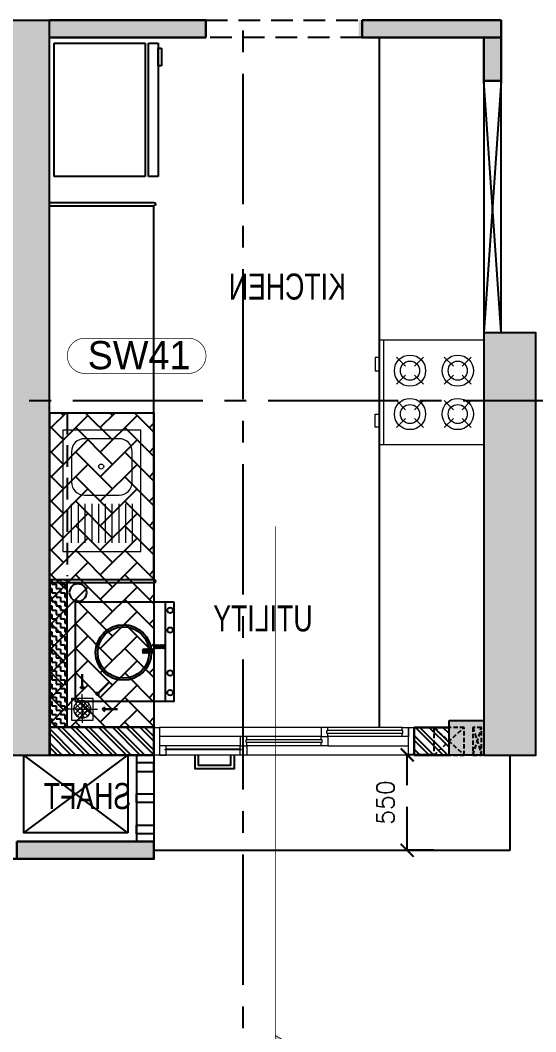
# Model space of a CAD drawing. Header units: millimetres. Extents: x 1181448 to 1317632, y -5734806 to -5633961.
# Drawn here: x 1215693 to 1218662, y -5721205 to -5715374 of the extents above; entities that cross this region are included whole.
import ezdxf

# ---------------------------------------------------------------- set-up
doc = ezdxf.new("R2010")
doc.units = ezdxf.units.MM
doc.header["$LTSCALE"] = 1000
doc.header["$MEASUREMENT"] = 0
for name, pattern in [('3BHK-A$1$( Hidden )', [0.375, 0.25, -0.125]), ('3BHK-A$1$AUDIT_D_120904163729-0', [0]), ('3BHK-A$1$HIDDEN', [0.375, 0.25, -0.125]), ('AUDIT_D_120904163729-0', [0]), ('T8 - TYPICAL FLOOR CORE$1$HIDDEN', [0.375, 0.25, -0.125]), ('T8_PROFILE SECTIONS$0$HIDDEN', [0.375, 0.25, -0.125]), ('T8_PROFILE SECTIONS$0$PHANTOM2', [1.25, 0.625, -0.125, 0.125, -0.125, 0.125, -0.125]), ('T8_REFUGE COLUMNS$0$CENTER2', [1.125, 0.75, -0.125, 0.125, -0.125])]:
    doc.linetypes.add(name, pattern=pattern)
doc.layers.get('0').update_dxf_attribs({"linetype": 'AUDIT_D_120904163729-0'})
for name, color, linetype in [('3BHK-A$0$$0$A-SERVICES CUTOUT', 8, 'Continuous'), ('3BHK-A$0$$1$LEDGE WALL', 5, 'Continuous'), ('3BHK-A$0$a-tile drop', 3, 'Continuous'), ('3BHK-A$0$APT PLANS-typ$0$TILEDROP', 3, 'Continuous'), ('3BHK-A$0$LEDGE WALL', 5, 'Continuous'), ('3BHK-A$1$$0$a-KIT FIX', 251, 'Continuous'), ('3BHK-A$1$$1$A-Elev Feature-Chajja', 13, 'Continuous'), ('3BHK-A$1$$1$CUT-OUT', 49, 'Continuous'), ('3BHK-A$1$A-DECK SUNK 125', 8, 'Continuous'), ('3BHK-A$1$A-HATCH -160', 251, '3BHK-A$1$AUDIT_D_120904163729-0'), ('3BHK-A$1$A_win no.', 170, 'Continuous'), ('3BHK-A$1$CUT-OUT', 49, 'Continuous'), ('A_dim', 1, 'Continuous'), ('T8 - TYPICAL FLOOR CORE$0$A-DIMENSIONS', 2, 'T8 - TYPICAL FLOOR CORE$1$HIDDEN'), ('T8 - TYPICAL FLOOR CORE$1$A-SLAB SUNK-AC LEDGES', 251, 'T8 - TYPICAL FLOOR CORE$1$HIDDEN'), ('T8(T9 IS SIMILAR) - REFUGE FLOOR$1$A_rail', 253, 'Continuous'), ('T8_PROFILE SECTIONS$0$A-PROFILE SECTIONS', 81, 'T8_PROFILE SECTIONS$0$PHANTOM2'), ('T8_REFUGE COLUMNS$0$A-CENTERLINE', 193, 'T8_REFUGE COLUMNS$0$CENTER2'), ('T8_REFUGE COLUMNS$0$A-SHEAR WALL THICKENING', 3, 'Continuous'), ('T8_REFUGE COLUMNS$1$A-RCC COLS', 3, 'Continuous')]:
    doc.layers.add(name, color=color, linetype=linetype)
for name, color, linetype, lineweight in [('3BHK-A$0$$1$a-TOI-fixtures', 251, 'Continuous', 0), ('3BHK-A$0$$2$a-Text', 4, 'Continuous', 0), ('3BHK-A$1$$0$Window', 4, 'Continuous', 20), ('3BHK-A$1$$1$A-WALL- 160', 6, 'Continuous', 30), ('3BHK-A$1$a-TOI-fixtures', 251, 'Continuous', 0), ('3BHK-A$1$A-WALL- 160', 6, 'Continuous', 30), ('T8(T9 IS SIMILAR) - REFUGE FLOOR$0$D&W', 8, 'Continuous', 25), ('T8_REFUGE COLUMNS$0$A-COLUMN NO size reduce', 81, 'Continuous', 25)]:
    doc.layers.add(name, color=color, linetype=linetype, lineweight=lineweight)
doc.layers.add('T8_REFUGE COLUMNS$0$COL-HATCH', color=7, linetype='Continuous', lineweight=25, true_color=0xa3a3a3)
doc.styles.add('3BHK-A$0$$2$ARIAL ARROW', font='swisscl.ttf')
doc.styles.add('3BHK-A$0$Romans 1', font='romans.shx', dxfattribs={"height": 100})
doc.styles.add('T8 - TYPICAL FLOOR CORE$0$Romans 1', font='romans.shx', dxfattribs={"height": 100})
doc.styles.add('T8_REFUGE COLUMNS$0$STANDARD', font='GOTHIC.TTF')
doc.dimstyles.new('3BHK-A$0$ALPINE S', dxfattribs={"dimscale": 0, "dimtxt": 100, "dimasz": 75, "dimexe": 0, "dimexo": 0, "dimgap": 75, "dimtad": 1, "dimdec": 0, "dimzin": 0, "dimdsep": 46, "dimtxsty": '3BHK-A$0$Romans 1', "dimblk": '3BHK-A$0$_ArchTick', "dimcen": 0.09, "dimclrd": 256, "dimclre": 256, "dimclrt": 7, "dimadec": 0, "dimazin": 0, "dimtfac": 1, "dimtdec": 0, "dimtofl": 0, "dimtmove": 1, "dimatfit": 0, "dimldrblk": '3BHK-A$0$_Open90', "dimfxl": 1, "dimtolj": 1, "dimtzin": 0, "dimarcsym": 0})
doc.dimstyles.new('T8 - TYPICAL FLOOR CORE$0$ALPINE S', dxfattribs={"dimscale": 0, "dimtxt": 100, "dimasz": 75, "dimexe": 0, "dimexo": 0, "dimgap": 75, "dimtad": 1, "dimdec": 0, "dimzin": 0, "dimdsep": 46, "dimtxsty": 'T8 - TYPICAL FLOOR CORE$0$Romans 1', "dimblk": 'T8 - TYPICAL FLOOR CORE$0$_ArchTick', "dimcen": 0.09, "dimclrd": 256, "dimclre": 256, "dimclrt": 7, "dimadec": 0, "dimazin": 0, "dimtfac": 1, "dimtdec": 0, "dimtofl": 0, "dimtmove": 1, "dimatfit": 0, "dimldrblk": 'T8 - TYPICAL FLOOR CORE$0$_Open90', "dimfxl": 1, "dimtolj": 1, "dimtzin": 0, "dimarcsym": 0})

# ---------------------------------------------------------------- blocks, each defined once
blk = doc.blocks.new('T8 - TYPICAL FLOOR CORE$0$_ArchTick')
at = {"color": 0, "linetype": 'ByBlock', "const_width": 0.15}
blk.add_lwpolyline([(-0.5, -0.5), (0.5, 0.5)], dxfattribs=at)
blk = doc.blocks.new('*D195')
at = {"layer": 'T8 - TYPICAL FLOOR CORE$0$A-DIMENSIONS', "linetype": 'T8 - TYPICAL FLOOR CORE$1$HIDDEN', "lineweight": -2, "transparency": 16777216}
for p, q in [((1218074.2, -5719608.6), (1217921.7, -5719608.6)), ((1218074.2, -5720158.4), (1217921.7, -5720158.4))]:
    blk.add_line(p, q, dxfattribs=at)
at = {"layer": 'T8 - TYPICAL FLOOR CORE$0$A-DIMENSIONS', "lineweight": -2, "transparency": 16777216}
blk.add_line((1217921.7, -5720158.4), (1217921.7, -5719608.6), dxfattribs=at)
at = {"layer": 'T8 - TYPICAL FLOOR CORE$0$A-DIMENSIONS', "linetype": 'ByBlock', "lineweight": -2, "transparency": 16777216, "xscale": 75, "yscale": 75, "zscale": 75}
for p, rotation in [((1217921.7, -5719608.6), 90), ((1217921.7, -5720158.4), 270)]:
    blk.add_blockref('T8 - TYPICAL FLOOR CORE$0$_ArchTick', p, dxfattribs=dict(at, rotation=rotation))
at = {"layer": 'T8 - TYPICAL FLOOR CORE$0$A-DIMENSIONS', "color": 7, "linetype": 'ByBlock', "transparency": 16777216, "insert": (1217796.7, -5719883.5), "char_height": 100, "attachment_point": 5, "rotation": 90, "style": 'T8 - TYPICAL FLOOR CORE$0$Romans 1'}
blk.add_mtext('\\A1;550', dxfattribs=at)
blk = doc.blocks.new('T8 - TYPICAL FLOOR CORE$0$_Open90')
at = {"color": 0, "linetype": 'ByBlock', "lineweight": -2}
for p, q in [((0, 0), (-1, 0)), ((-0.5, 0.5), (0, 0)), ((0, 0), (-0.5, -0.5))]:
    blk.add_line(p, q, dxfattribs=at)
blk = doc.blocks.new('T8_REFUGE COLUMNS$0$A$C277F3394')
at = {"layer": 'T8_REFUGE COLUMNS$0$A-SHEAR WALL THICKENING', "linetype": 'ByBlock', "true_color": 0xa3a3a3}
h = blk.add_hatch(color=253, dxfattribs=at)
h.dxf.hatch_style = 1
h.paths.add_polyline_path([(13070.2, -185), (13270.2, -185), (13270.2, -385), (13070.2, -385)])
at = {"layer": 'T8_REFUGE COLUMNS$0$A-SHEAR WALL THICKENING', "linetype": 'ByBlock'}
blk.add_lwpolyline([(13070.2, -185), (13270.2, -185), (13270.2, -385), (13070.2, -385)], close=True, dxfattribs=at)
blk = doc.blocks.new('T8_REFUGE COLUMNS$0$A$C46A13422')
at = {"layer": 'T8_REFUGE COLUMNS$0$A-SHEAR WALL THICKENING', "linetype": 'ByBlock'}
blk.add_blockref('T8_REFUGE COLUMNS$0$A$C277F3394', (-5609.8, -7500), dxfattribs=at)
blk = doc.blocks.new('T8_REFUGE COLUMNS')
at = {"layer": 'T8_REFUGE COLUMNS$0$COL-HATCH', "linetype": 'ByBlock'}
h = blk.add_hatch(color=256, dxfattribs=at)
h.dxf.hatch_style = 1
h.paths.add_polyline_path([(1215612.1, -5719609.9), (1215862.1, -5719609.9), (1215862.1, -5715374.9), (1215612.1, -5715374.9)])
h = blk.add_hatch(color=256, dxfattribs=at)
h.dxf.hatch_style = 1
h.paths.add_polyline_path([(1218362.1, -5719609.9), (1218662.1, -5719609.9), (1218662.1, -5717174.9), (1218362.1, -5717174.9)])
at = {"layer": 'T8_REFUGE COLUMNS$0$A-CENTERLINE'}
for p, q in [((1216977.1, -5728808.5), (1216977.1, -5698299.6)), ((1223494.9, -5717567.4), (1182495.9, -5717567.4))]:
    blk.add_line(p, q, dxfattribs=at)
at = {"layer": 'T8_REFUGE COLUMNS$0$A-COLUMN NO size reduce', "linetype": 'ByBlock', "const_width": 3.9}
blk.add_lwpolyline([(1216065.1, -5717409.9, -1), (1216065.1, -5717206.7), (1216661, -5717206.7, -1), (1216661, -5717409.9)], format="xyb", close=True, dxfattribs=at)
at = {"layer": 'T8_REFUGE COLUMNS$1$A-RCC COLS', "linetype": 'ByBlock'}
for points in [[(1215612.1, -5719609.9), (1215862.1, -5719609.9), (1215862.1, -5715374.9), (1215612.1, -5715374.9)], [(1218362.1, -5719609.9), (1218662.1, -5719609.9), (1218662.1, -5717174.9), (1218362.1, -5717174.9)]]:
    blk.add_lwpolyline(points, close=True, dxfattribs=at)
blk.add_blockref('T8_REFUGE COLUMNS$0$A$C46A13422', (1210702.1, -5711724.9), dxfattribs=at)
at = {"layer": 'T8_REFUGE COLUMNS$0$A-COLUMN NO size reduce', "linetype": 'ByBlock', "insert": (1216081.3, -5717223), "char_height": 162.5, "attachment_point": 1, "style": 'T8_REFUGE COLUMNS$0$STANDARD'}
blk.add_mtext_dynamic_manual_height_columns('SW41', width=444.685, gutter_width=500, heights=[0], dxfattribs=at)
blk = doc.blocks.new('3BHK-A$1$$0$1500')
at = {"layer": '3BHK-A$1$$0$Window', "color": 1, "lineweight": 13}
for p, q in [((1150276.5, -5694418.8), (1148842.5, -5694418.8)), ((1149307.5, -5694418.8), (1148880, -5694418.8)), ((1149307.5, -5694472.1), (1148880, -5694472.1)), ((1149773.7, -5694472.1), (1149345, -5694472.1)), ((1149811.2, -5694472.1), (1150276.5, -5694472.1)), ((1149307.5, -5694525.5), (1148842.5, -5694525.5)), ((1149773.7, -5694525.5), (1149345, -5694525.5)), ((1150239, -5694525.5), (1149811.2, -5694525.5)), ((1149773.7, -5694578.8), (1148842.5, -5694578.8)), ((1150239, -5694578.8), (1149811.2, -5694578.8))]:
    blk.add_line(p, q, dxfattribs=at)
at = {"layer": '3BHK-A$1$$0$Window', "color": 5, "lineweight": 13}
for p, q in [((1149307.5, -5694449.1), (1148880, -5694449.1)), ((1149307.5, -5694453.6), (1148880, -5694453.6)), ((1149773.7, -5694490.7), (1149345, -5694490.7)), ((1149773.7, -5694506.9), (1149345, -5694506.9)), ((1150239, -5694544.1), (1149811.2, -5694544.1)), ((1150239, -5694560.2), (1149811.2, -5694560.2))]:
    blk.add_line(p, q, dxfattribs=at)
at = {"layer": '3BHK-A$1$$0$Window', "color": 4, "lineweight": 13}
for points in [[(1148842.5, -5694418.8), (1148809.5, -5694418.8), (1148809.5, -5694578.8), (1148842.5, -5694578.8)], [(1148880, -5694453.6), (1148880, -5694472.1), (1148842.5, -5694472.1), (1148842.5, -5694418.8), (1148880, -5694418.8), (1148880, -5694449.1), (1148875.5, -5694449.1), (1148875.5, -5694453.6)], [(1149307.5, -5694453.6), (1149307.5, -5694472.1), (1149345, -5694472.1), (1149345, -5694418.8), (1149307.5, -5694418.8), (1149307.5, -5694449.1), (1149312, -5694449.1), (1149312, -5694453.6)], [(1150309.5, -5694418.8), (1150276.5, -5694418.8), (1150276.5, -5694578.8), (1150309.5, -5694578.8)], [(1149345, -5694506.9), (1149345, -5694525.5), (1149307.5, -5694525.5), (1149307.5, -5694472.1), (1149345, -5694472.1), (1149345, -5694490.7), (1149340.5, -5694490.7), (1149340.5, -5694506.9)], [(1149773.7, -5694506.9), (1149773.7, -5694525.5), (1149811.2, -5694525.5), (1149811.2, -5694472.1), (1149773.7, -5694472.1), (1149773.7, -5694490.7), (1149778.2, -5694490.7), (1149778.2, -5694506.9)], [(1149811.2, -5694560.2), (1149811.2, -5694578.8), (1149773.7, -5694578.8), (1149773.7, -5694525.5), (1149811.2, -5694525.5), (1149811.2, -5694544.1), (1149806.7, -5694544.1), (1149806.7, -5694560.2)], [(1150239, -5694560.2), (1150239, -5694578.8), (1150276.5, -5694578.8), (1150276.5, -5694525.5), (1150239, -5694525.5), (1150239, -5694544.1), (1150243.5, -5694544.1), (1150243.5, -5694560.2)]]:
    blk.add_lwpolyline(points, close=True, dxfattribs=at)
blk = doc.blocks.new('3BHK-A$0$$0$RANGE-flat-1')
at = {"layer": '3BHK-A$0$$1$a-TOI-fixtures'}
for p, q in [((-575, -600), (-575, 0)), ((-600, -100), (-625, -100)), ((-625, -100), (-625, -175)), ((-450, -150), (-502.8, -97.2)), ((-400, -150), (-347.2, -97.2)), ((-175, -150), (-227.8, -97.2)), ((-125, -150), (-72.2, -97.2)), ((-625, -175), (-600, -175)), ((-450, -200), (-502.8, -252.8)), ((-400, -200), (-347.2, -252.8)), ((-175, -200), (-227.8, -252.8)), ((-125, -200), (-72.2, -252.8)), ((-450, -400), (-502.8, -347.2)), ((-400, -400), (-347.2, -347.2)), ((-175, -400), (-227.8, -347.2)), ((-125, -400), (-72.2, -347.2)), ((-625, -425), (-600, -425)), ((-625, -500), (-625, -425)), ((-450, -450), (-502.8, -502.8)), ((-400, -450), (-347.2, -502.8)), ((-175, -450), (-227.8, -502.8)), ((-125, -450), (-72.2, -502.8)), ((-600, -500), (-625, -500))]:
    blk.add_line(p, q, dxfattribs=at)
blk.add_lwpolyline([(-600, -600), (0, -600), (0, 0), (-600, 0)], close=True, dxfattribs=at)
for centre, radius in [((-425, -175), 90), ((-150, -175), 90), ((-425, -175), 55), ((-150, -175), 55), ((-425, -425), 90), ((-150, -425), 90), ((-425, -425), 55), ((-150, -425), 55)]:
    blk.add_circle(centre, radius, dxfattribs=at)
blk = doc.blocks.new('3BHK-A$0$$0$WM-flat-1')
at = {"layer": '3BHK-A$1$$0$a-KIT FIX'}
blk.add_line((-110.3, -114.8), (-680.7, -114.8), dxfattribs=at)
blk.add_lwpolyline([(-680.7, -64.8), (-680.7, -635.2), (-110.3, -635.2), (-110.3, -64.8)], close=True, dxfattribs=at)
for centre, radius in [((-632.6, -87.9), 15.9), ((-519, -87.9), 15.9), ((-272.1, -87.9), 15.9), ((-158.4, -87.9), 15.9), ((-389.9, -356.8), 160.3), ((-389.9, -356.8), 148.3)]:
    blk.add_circle(centre, radius, dxfattribs=at)
blk = doc.blocks.new('3BHK-A$0$$0$SINK1-flat-1')
at = {"layer": '3BHK-A$0$$1$a-TOI-fixtures'}
for p, q in [((-275, -50), (-50, -50)), ((-275, -88.9), (-50, -88.9)), ((-275, -127.8), (-50, -127.8)), ((-275, -166.7), (-50, -166.7)), ((-275, -205.6), (-50, -205.6)), ((-275, -244.4), (-50, -244.4)), ((-275, -283.3), (-50, -283.3)), ((-275, -322.2), (-50, -322.2)), ((-275, -361.1), (-50, -361.1)), ((-50, -400), (-275, -400))]:
    blk.add_line(p, q, dxfattribs=at)
blk.add_lwpolyline([(-700, 0), (-700, -450), (0, -450), (0, 0)], close=True, dxfattribs=at)
blk.add_lwpolyline([(-400, -50), (-575, -50, 0.414214), (-650, -125), (-650, -325, 0.414214), (-575, -400), (-400, -400, 0.414214), (-325, -325), (-325, -125, 0.414214)], format="xyb", close=True, dxfattribs=at)
at = {"layer": '3BHK-A$0$$1$a-TOI-fixtures', "linetype": 'Continuous'}
blk.add_circle((-489.5, -228.6), 14.4, dxfattribs=at)
blk = doc.blocks.new('3BHK-A$0$TILE DROP -x')
at = {"layer": '3BHK-A$0$APT PLANS-typ$0$TILEDROP'}
h = blk.add_hatch(dxfattribs=at)
h.set_pattern_fill('ACET-2D-ANSI31', color=8, scale=90, angle=90, style=0)
h.set_pattern_definition([(135, (-851695.914, 5365039.183), (-7.954951288, -7.954951288), [])])
h.paths.add_polyline_path([(-58324, -19206), (-58324, -19024), (-58262, -19024), (-58262, -19206)])
edge = h.paths.add_edge_path()
edge.add_line((-58324, -19381), (-58394, -19381))
edge.add_line((-58324, -19206), (-58324, -19381))
edge.add_line((-58393, -19206), (-58324, -19206))
edge.add_line((-58393, -19381), (-58393, -19206))
at = {"layer": '3BHK-A$0$APT PLANS-typ$0$TILEDROP', "color": 1}
blk.add_line((-58154, -19206), (-58434, -19206), dxfattribs=at)
at = {"layer": '3BHK-A$0$APT PLANS-typ$0$TILEDROP', "color": 20, "const_width": 10}
for points in [[(-58262, -19206), (-58262, -19024)], [(-58324, -19381), (-58324, -19206)], [(-58324, -19206), (-58262, -19206)]]:
    blk.add_lwpolyline(points, dxfattribs=at)
blk = doc.blocks.new('3BHK-A$0$_ArchTick')
at = {"color": 0, "linetype": 'ByBlock', "const_width": 0.15}
blk.add_lwpolyline([(-0.5, -0.5), (0.5, 0.5)], dxfattribs=at)
blk = doc.blocks.new('3BHK-A$0$_Open90')
at = {"color": 0, "linetype": 'ByBlock', "lineweight": -2}
for p, q in [((0, 0), (-1, 0)), ((-0.5, 0.5), (0, 0)), ((0, 0), (-0.5, -0.5))]:
    blk.add_line(p, q, dxfattribs=at)
blk = doc.blocks.new('T8_PROFILE SECTIONS$0$MH')
at = {"layer": 'T8_PROFILE SECTIONS$0$A-PROFILE SECTIONS', "linetype": 'T8_PROFILE SECTIONS$0$HIDDEN', "ltscale": 2}
h = blk.add_hatch(color=256, dxfattribs=at)
h.dxf.hatch_style = 1
h.paths.add_polyline_path([(1140339.1, -5697424.8), (1140519.9, -5697528.1), (1140339.1, -5697631.3)])
at = {"layer": 'T8_PROFILE SECTIONS$0$A-PROFILE SECTIONS', "linetype": 'T8_PROFILE SECTIONS$0$HIDDEN', "ltscale": 2, "const_width": 5}
blk.add_lwpolyline([(1140339.1, -5697424.8), (1140339.1, -5697424.8), (1140519.9, -5697528.1), (1140339.1, -5697631.3)], close=True, dxfattribs=at)
blk.add_lwpolyline([(1140339.1, -5697424.8), (1140339.1, -5700565.7)], dxfattribs=at)
blk = doc.blocks.new('PROFILE SECTION LINE T9')
at = {"layer": 'T8_PROFILE SECTIONS$0$A-PROFILE SECTIONS', "linetype": 'ByBlock', "xscale": -1, "rotation": 180}
blk.add_blockref('T8_PROFILE SECTIONS$0$MH', (-1108895.4, -5707241.5, 0), dxfattribs=at)
blk = doc.blocks.new('T8 - TYPICAL FLOOR CORE')
at = {"layer": 'T8 - TYPICAL FLOOR CORE$1$A-SLAB SUNK-AC LEDGES', "linetype": 'ByBlock'}
for p, q in [((1218512.1, -5719609.9), (1218512.1, -5720159.9)), ((1218512.1, -5720159.9), (1216462.3, -5720159.9))]:
    blk.add_line(p, q, dxfattribs=at)
at = {"layer": 'T8 - TYPICAL FLOOR CORE$0$A-DIMENSIONS', "linetype": 'ByBlock'}
dim = blk.add_linear_dim(base=(1217921.7, -5719608.6), p1=(1218074.2, -5720158.4, 0), p2=(1218074.2, -5719608.6, 0), angle=90, dimstyle='T8 - TYPICAL FLOOR CORE$0$ALPINE S', override={"dimscale": 1, "dimfxl": 5, "dimarcsym": 1}, dxfattribs=at)
dim.commit()
dim.dimension.update_dxf_attribs({"geometry": '*D195', "text_midpoint": (1217796.7, -5719883.5)})
blk = doc.blocks.new('3BHK-A$0$A$C1DA736AB')
at = {"layer": '3BHK-A$1$a-TOI-fixtures', "linetype": 'ByBlock'}
for points in [[(117, 0.4, 0), (202.3, 0.4, 0)], [(81.7, -82.8, 0), (158.2, -159.9, 0)], [(0.4, -117, 0), (0.4, -202.3, 0)]]:
    blk.add_leader(points, dimstyle='3BHK-A$0$ALPINE S', override={"dimscale": 1, "dimasz": 25, "dimtad": 0, "dimfxl": 5, "dimtfill": 1, "dimarcsym": 1}, dxfattribs=at)
blk = doc.blocks.new('3BHK-A$0$Type-A-First Floor Plan-bottom-up$0$FLOOR TRAP-flat-6')
at = {"layer": '3BHK-A$1$a-TOI-fixtures'}
h = blk.add_hatch(dxfattribs=at)
h.set_pattern_fill('ACET-2D-_USER', color=256, scale=20, angle=45, style=0, double=1, pattern_type=0)
h.set_pattern_definition([(45, (-789896.981, 5385770.066), (-14.142135624, 14.142135624), []), (135, (-789896.981, 5385770.066), (-14.142135624, -14.142135624), [])])
edge = h.paths.add_edge_path()
edge.add_arc((150, 150), 50, 0, 360)
for q in [(150, 228.6), (67.6, 150), (237.4, 150), (150, 63.6)]:
    blk.add_line((150, 150), q, dxfattribs=at)
blk.add_lwpolyline([(87.5, 212.5), (212.5, 212.5), (212.5, 87.5), (87.5, 87.5)], close=True, dxfattribs=at)
blk.add_circle((150, 150), 50, dxfattribs=at)
at = {"layer": '3BHK-A$1$A-WALL- 160', "linetype": 'ByBlock'}
blk.add_blockref('3BHK-A$0$A$C1DA736AB', (149.6, 149.6, 0), dxfattribs=at)
blk = doc.blocks.new('3BHK-A')
at = {"layer": '3BHK-A$0$LEDGE WALL', "linetype": 'ByBlock'}
h = blk.add_hatch(dxfattribs=at)
h.set_pattern_fill('ZIGZAG', color=8, scale=200, angle=180)
h.set_pattern_definition([(180, (1e-08, 0), (-25, -25), [25, -25]), (270, (-25, 0), (25, -25), [25, -25])])
h.paths.add_polyline_path([(1196582.1, -5718598.7), (1196682.3, -5718598.7), (1196682.3, -5719448.8), (1196582.1, -5719448.8)])
at = {"layer": '3BHK-A$1$A-DECK SUNK 125'}
h = blk.add_hatch(dxfattribs=at)
h.set_pattern_fill('AR-HBONE', color=256, scale=25)
h.set_pattern_definition([(45, (-0.65, 1286.84), (1e-14, 141.4213562), [300, -100]), (135, (70.06, 1357.55), (1e-14, 141.4213562), [300, -100])])
h.paths.add_polyline_path([(1196082.2, -5717635.9), (1196082.2, -5719448.6), (1196682.2, -5719448.7), (1196682.2, -5717635.9)])
at = {"layer": '3BHK-A$1$A-HATCH -160', "linetype": 'ByBlock'}
h = blk.add_hatch(dxfattribs=at)
h.set_pattern_fill('ZIGZAG', color=256, scale=250)
h.set_pattern_definition([(9e-15, (1e-08, 0), (31.25, 31.25), [31.25, -31.25]), (90, (31.25, 0), (-31.25, 31.25), [31.25, -31.25])])
h.paths.add_polyline_path([(1185182.8, -5714749.5), (1186532.7, -5714749.5), (1186532.7, -5714149.5), (1186632.7, -5714149.5), (1186632.7, -5714749.5), (1188712.7, -5714749.5), (1188712.7, -5714049.5), (1189032.5, -5714049.5), (1189032.5, -5714149.5), (1188812.7, -5714149.5), (1188812.7, -5715449.5), (1189032.5, -5715449.5), (1189032.5, -5715549.5), (1188712.7, -5715549.5), (1188712.7, -5714849.5), (1186632.7, -5714849.5), (1186632.7, -5715664.5), (1186532.7, -5715664.5), (1186532.7, -5714849.5), (1185182.8, -5714849.5)])
h.paths.add_polyline_path([(1185182.8, -5713249.5), (1185782.7, -5713249.5), (1185782.7, -5713149.5), (1185182.8, -5713149.5)])
h.paths.add_polyline_path([(1186532.7, -5710699.5), (1186632.7, -5710699.5), (1186632.7, -5713249.5), (1186532.7, -5713249.5)])
h.paths.add_polyline_path([(1186532.7, -5717399.5), (1186632.7, -5717399.5), (1186632.7, -5716414.5), (1186532.7, -5716414.5)])
h.paths.add_polyline_path([(1194902.2, -5715375), (1194082.3, -5715375), (1194082.3, -5715475), (1194902.2, -5715475)])
h.paths.add_polyline_path([(1195782.2, -5715375), (1196682.2, -5715375), (1196682.2, -5715475), (1195782.2, -5715475)])
h.paths.add_polyline_path([(1194132.5, -5714149.9), (1196532.4, -5714149.9), (1196532.4, -5714049.9), (1194132.5, -5714049.9)])
h.paths.add_polyline_path([(1197432.4, -5711800.2), (1197532.4, -5711800.2), (1197532.4, -5714149.9), (1197432.4, -5714149.9)])
h.paths.add_polyline_path([(1198282.4, -5714149.9), (1198958.7, -5714149.9), (1198958.7, -5714049.9), (1198282.4, -5714049.9)])
h.paths.add_polyline_path([(1196871.9, -5720208.6), (1196082.2, -5720209.7), (1196082.3, -5720109.7), (1196082.2, -5720109.7), (1196182.2, -5720109.7), (1196871.9, -5720108.6)])
h.paths.add_polyline_path([(1193397.2, -5709939.9), (1193882.3, -5709939.6), (1193882.3, -5710040.1), (1193397.3, -5710040.1)])
h.paths.add_polyline_path([(1186632.7, -5708554.7), (1187192.3, -5708554.8), (1187192.3, -5708654.7), (1186632.7, -5708654.7)])
h.paths.add_polyline_path([(1194182.3, -5715724), (1194082.3, -5715724), (1194082.3, -5715474), (1194182.3, -5715474)])
h = blk.add_hatch(dxfattribs=at)
h.set_pattern_fill('ANSI32', color=256, scale=150)
h.set_pattern_definition([(45, (-0.65, 1285.594), (-39.77475644, 39.77475644), []), (45, (25.864, 1285.594), (-39.77475644, 39.77475644), [])])
h.paths.add_polyline_path([(1194382.1, -5719609.9), (1194582.2, -5719609.9), (1194582.2, -5719449.9), (1194382.1, -5719449.9)])
h = blk.add_hatch(dxfattribs=at)
h.set_pattern_fill('ANSI32', color=256, scale=150, angle=-90)
h.set_pattern_definition([(45, (1184211.52, -5724246.763), (-39.77476, 39.77476), []), (45, (1184238.037, -5724246.763), (-39.77476, 39.77476), [])])
h.paths.add_polyline_path([(1196682.2, -5719448.7), (1196082.3, -5719448.7), (1196082.3, -5719609.9), (1196682.2, -5719609.9)])
at = {"linetype": '3BHK-A$1$HIDDEN', "ltscale": 0.1}
for p, q in [((1194244.6, -5719449.9, -0.5), (1194194.6, -5719609.9, -0.5)), ((1194244.6, -5719609.9, -0.5), (1194194.6, -5719449.9, -0.5)), ((1194469.6, -5719609.9, -0.5), (1194294.6, -5719449.9, -0.5)), ((1194469.6, -5719449.9, -0.5), (1194294.6, -5719609.9, -0.5))]:
    blk.add_line(p, q, dxfattribs=at)
at = {"linetype": '3BHK-A$1$HIDDEN', "ltscale": 0.1, "elevation": -0.5}
for points in [[(1194244.6, -5719609.9), (1194194.6, -5719609.9), (1194194.6, -5719449.9), (1194244.6, -5719449.9)], [(1194469.6, -5719609.9), (1194294.6, -5719609.9), (1194294.6, -5719449.9), (1194469.6, -5719449.9)]]:
    blk.add_lwpolyline(points, close=True, dxfattribs=at)
at = {"linetype": 'ByBlock', "elevation": -0.5}
for points in [[(1195846.3, -5719609.9), (1195846.3, -5719687.7), (1195618.1, -5719687.7), (1195618.1, -5719609.9)], [(1195826.3, -5719609.9), (1195826.3, -5719667.7), (1195638.1, -5719667.7), (1195638.1, -5719609.9)]]:
    blk.add_lwpolyline(points, dxfattribs=at)
at = {"layer": '3BHK-A$0$$0$A-SERVICES CUTOUT', "ltscale": 5, "elevation": 0}
for points in [[(1196082.2, -5717635.9), (1196082.2, -5718598.7), (1196682.2, -5718598.7), (1196682.2, -5717635.9)], [(1196082.2, -5717635.9), (1196082.2, -5719448.6), (1196682.2, -5719448.7), (1196682.2, -5717635.9)]]:
    blk.add_lwpolyline(points, close=True, dxfattribs=at)
at = {"layer": '3BHK-A$0$$1$LEDGE WALL', "linetype": '3BHK-A$1$( Hidden )', "ltscale": 0.5, "elevation": 0}
blk.add_lwpolyline([(1196682.2, -5717635.9), (1196582.2, -5717635.9), (1196582.1, -5718578.5)], dxfattribs=at)
at = {"layer": '3BHK-A$0$LEDGE WALL', "elevation": 0}
blk.add_lwpolyline([(1196582.1, -5718598.7), (1196682.3, -5718598.7), (1196682.3, -5719448.8), (1196582.1, -5719448.8)], close=True, dxfattribs=at)
at = {"layer": '3BHK-A$0$LEDGE WALL'}
blk.add_circle((1196519.2, -5718672.6), 50, dxfattribs=at)
at = {"layer": '3BHK-A$1$$0$a-KIT FIX', "color": 1}
for p, q in [((1194782.3, -5719448.6, 0), (1194782.3, -5715474, 0)), ((1196682.3, -5716423.9, 0), (1196082.2, -5716423.9, 0)), ((1196082.3, -5718598.7, 0), (1196082.2, -5716442.9, 0)), ((1196682.3, -5716442.9, 0), (1196082.2, -5716442.9, 0)), ((1196082.2, -5718598.7, 0), (1196682.1, -5718598.7)), ((1196082.2, -5718617.7, 0), (1196682.1, -5718617.7))]:
    blk.add_line(p, q, dxfattribs=at)
at = {"layer": '3BHK-A$1$$0$a-KIT FIX'}
for p, q in [((1196057.4, -5715534.1, 0), (1196037.7, -5715534.1, 0)), ((1196037.7, -5715534.1, 0), (1196037.7, -5715637.5, 0)), ((1196057.4, -5715505.4, 0), (1196057.4, -5716273.9, 0)), ((1196112.4, -5715505.4, 0), (1196057.4, -5715505.4, 0)), ((1196057.4, -5715637.5, 0), (1196057.4, -5715534.1, 0)), ((1196112.4, -5716273.9, 0), (1196112.4, -5715505.4, 0)), ((1196656.8, -5715505.4, 0), (1196132.3, -5715505.4, 0)), ((1196132.3, -5715505.4, 0), (1196132.3, -5716273.9, 0)), ((1196656.8, -5716273.9, 0), (1196656.8, -5715505.4, 0)), ((1196037.7, -5715637.5, 0), (1196057.4, -5715637.5, 0)), ((1196057.4, -5716273.9, 0), (1196112.4, -5716273.9, 0)), ((1196132.3, -5716273.9, 0), (1196656.8, -5716273.9, 0))]:
    blk.add_line(p, q, dxfattribs=at)
at = {"layer": '3BHK-A$1$$0$a-KIT FIX', "color": 1}
blk.add_arc((1196082.2, -5716433.4, 0), 9.5, 90, 270, dxfattribs=at)
at = {"layer": '3BHK-A$1$$0$a-KIT FIX', "color": 1, "extrusion": (-4.05548e-05, -3.23745e-10, 1)}
blk.add_arc((1196082.2, -5718608.2, -48.5), 9.5, 90.00042, 270.00042, dxfattribs=at)
at = {"layer": '3BHK-A$1$$1$A-Elev Feature-Chajja', "color": 4, "elevation": 0}
for points in [[(1196082.2, -5719703.5), (1196082.2, -5719653.5), (1196182.2, -5719653.5), (1196182.2, -5719703.5)], [(1196082.2, -5719833.6), (1196082.2, -5719883.6), (1196182.2, -5719883.6), (1196182.2, -5719833.6)], [(1196082.2, -5720013.8), (1196082.2, -5720063.8), (1196182.2, -5720063.8), (1196182.2, -5720013.8)]]:
    blk.add_lwpolyline(points, close=True, dxfattribs=at)
at = {"layer": '3BHK-A$1$$1$A-WALL- 160', "linetype": 'ByBlock'}
for p, q in [((1194882.2, -5715374, 0), (1194082.3, -5715374, 0)), ((1194082.3, -5715474, 0), (1194082.3, -5715374, 0)), ((1194882.2, -5715474, 0), (1194882.2, -5715374, 0)), ((1195782.2, -5715474, 0), (1195782.2, -5715374, 0)), ((1195782.2, -5715374, 0), (1196682.2, -5715374, 0)), ((1194882.2, -5715474, 0), (1194082.3, -5715474, 0)), ((1195782.2, -5715474, 0), (1196682.2, -5715474, 0)), ((1194382.1, -5719449.9, -1), (1194582.2, -5719449.9, -0.5)), ((1194582.2, -5719609.9, -0.5), (1194582.2, -5719449.9, -0.5)), ((1194382.1, -5719609.9, -0.5), (1194582.2, -5719609.9, -0.5)), ((1197031.9, -5720208.6), (1196082.2, -5720208.6, 0))]:
    blk.add_line(p, q, dxfattribs=at)
at = {"layer": '3BHK-A$1$$1$A-WALL- 160', "linetype": 'ByBlock', "elevation": 0}
for points in [[(1194182.3, -5715724), (1194082.3, -5715724), (1194082.3, -5715474), (1194182.3, -5715474)], [(1196682.2, -5719448.7), (1196082.3, -5719448.7), (1196082.3, -5719609.9), (1196682.2, -5719609.9)], [(1196871.9, -5720108.6), (1196082.2, -5720108.6), (1196082.2, -5720208.6), (1196871.9, -5720208.6)]]:
    blk.add_lwpolyline(points, close=True, dxfattribs=at)
at = {"layer": '3BHK-A$1$$1$CUT-OUT'}
for p, q in [((1196082.2, -5719608.6, 0), (1196082.2, -5720108.6, 0)), ((1196182.2, -5719608.6, 0), (1196182.2, -5720108.6, 0)), ((1196232.2, -5720058.6, 0), (1196831.9, -5719609.9, 0)), ((1196831.9, -5720058.6, 0), (1196232.2, -5719609.9, 0))]:
    blk.add_line(p, q, dxfattribs=at)
at = {"layer": '3BHK-A$1$$1$CUT-OUT', "elevation": 0}
blk.add_lwpolyline([(1196232.2, -5720058), (1196831.9, -5720058.6), (1196831.9, -5719609.9), (1196232.2, -5719609.2)], close=True, dxfattribs=at)
at = {"layer": '3BHK-A$1$A_win no.', "linetype": 'ByBlock', "elevation": 0}
for points in [[(1194082.3, -5715724), (1194182.3, -5715724), (1194182.3, -5717173.5), (1194082.3, -5717173.5)], [(1194082.3, -5717173.5), (1194182.3, -5715724), (1194082.3, -5715724), (1194182.3, -5717173.5)]]:
    blk.add_lwpolyline(points, close=True, dxfattribs=at)
at = {"layer": '3BHK-A$1$CUT-OUT', "linetype": '3BHK-A$1$HIDDEN', "ltscale": 0.5, "elevation": 0}
blk.add_lwpolyline([(1195782.2, -5715474), (1195782.2, -5715374), (1194882.2, -5715374), (1194882.2, -5715474)], close=True, dxfattribs=at)
at = {"layer": '3BHK-A$0$a-tile drop', "xscale": 0.3750000000000001, "yscale": 0.3750000000000001, "zscale": 0.3750000000000001, "rotation": 90}
blk.add_blockref('3BHK-A$0$TILE DROP -x', (1188880, -5697125.9, 0), dxfattribs=at)
at = {"layer": '3BHK-A$1$$0$a-KIT FIX', "extrusion": (0, 0, -1), "zscale": -0.9999999999999998}
blk.add_blockref('3BHK-A$0$$0$RANGE-flat-1', (-1194181.9, -5717218.8, 0), dxfattribs=at)
at = {"layer": '3BHK-A$1$$0$a-KIT FIX', "extrusion": (0, 0, -1), "zscale": -0.9999999999999998, "rotation": 270}
blk.add_blockref('3BHK-A$0$$0$WM-flat-1', (-1195900.8, -5719408.3, 0), dxfattribs=at)
at = {"layer": '3BHK-A$1$$1$A-WALL- 160', "linetype": 'ByBlock', "rotation": 180}
blk.add_blockref('3BHK-A$1$$0$1500', (2344891.7, -11414028.7, -0.5), dxfattribs=at)
at = {"layer": '3BHK-A$1$A-DECK SUNK 125', "extrusion": (0, 0, -1), "zscale": -1, "rotation": 270}
blk.add_blockref('3BHK-A$0$$0$SINK1-flat-1', (-1196157, -5718435.9, 0), dxfattribs=at)
at = {"layer": '3BHK-A$1$a-TOI-fixtures', "extrusion": (0, 0, -1), "xscale": -0.9999999999999998, "zscale": -0.9999999999999998, "rotation": 179.9999999999999}
blk.add_blockref('3BHK-A$0$Type-A-First Floor Plan-bottom-up$0$FLOOR TRAP-flat-6', (-1196644.4, -5719195.4, 0), dxfattribs=at)
at = {"layer": '3BHK-A$0$$2$a-Text', "style": '3BHK-A$0$$2$ARIAL ARROW'}
for s, p in [('KITCHEN', (1194976.1, -5716984, 0)), ('UTILITY', (1195167.8, -5718896.9, 0)), ('SHAFT', (1196212.5, -5719920.8, 0))]:
    blk.add_text(s, height=150, dxfattribs=at).set_placement(p)
blk = doc.blocks.new('T8(T9 IS SIMILAR) - REFUGE FLOOR')
at = {"layer": 'T8(T9 IS SIMILAR) - REFUGE FLOOR$0$D&W', "linetype": 'ByBlock'}
blk.add_blockref('T8 - TYPICAL FLOOR CORE', (0, 0), dxfattribs=at)
at = {"layer": 'T8(T9 IS SIMILAR) - REFUGE FLOOR$0$D&W', "linetype": 'ByBlock', "xscale": -1}
blk.add_blockref('3BHK-A', (2412544.6, 0), dxfattribs=at)
at = {"layer": 'T8(T9 IS SIMILAR) - REFUGE FLOOR$1$A_rail', "linetype": 'ByBlock'}
blk.add_blockref('T8_REFUGE COLUMNS', (0, 0), dxfattribs=at)

msp = doc.modelspace()

# ---------------------------------------------------------------- block references
at = {"layer": 'A_dim', "linetype": 'ByBlock'}
msp.add_blockref('T8(T9 IS SIMILAR) - REFUGE FLOOR', (0, 0), dxfattribs=at)

# ---------------------------------------------------------------- next in the draw order: block references
at = {"layer": 'T8_PROFILE SECTIONS$0$A-PROFILE SECTIONS', "linetype": 'ByBlock'}
msp.add_blockref('PROFILE SECTION LINE T9', (1185718.2, -5711615.8, 0), dxfattribs=at)

doc.saveas('drawing.dxf')
